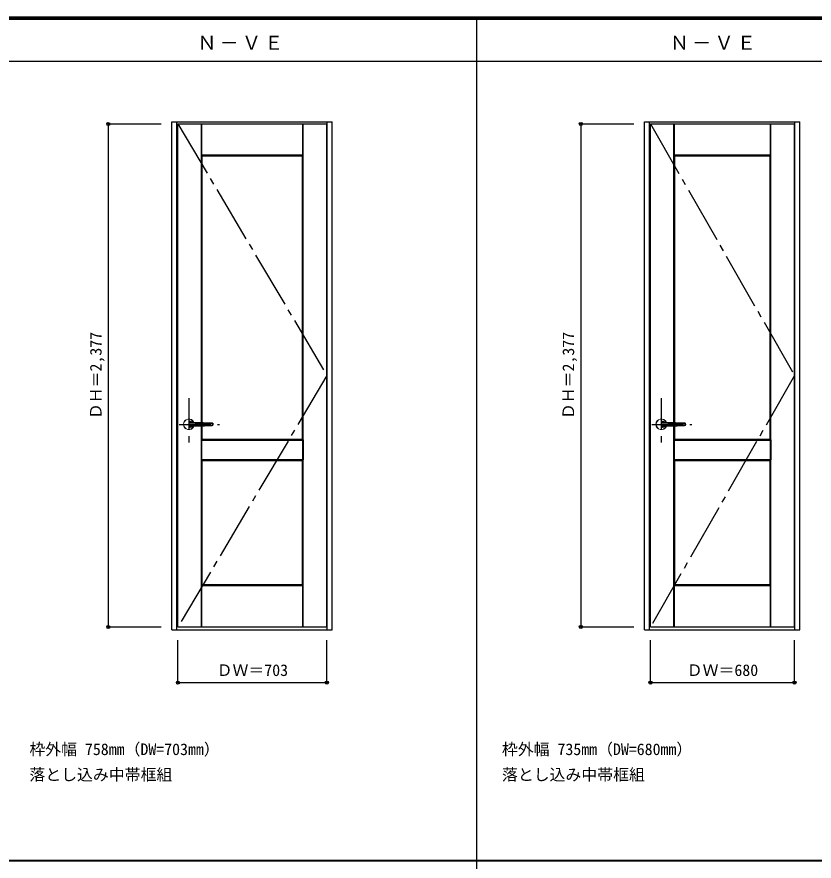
# Model space of a CAD drawing. Units: millimetres, scale not verified. Extents: x -6000 to 5700, y -4307 to 4175.
# Drawn here: x -966 to 2799, y 186 to 4175 of the extents above; entities that cross this region are included whole.
import ezdxf
from ezdxf.enums import TextEntityAlignment as Align

# ---------------------------------------------------------------- set-up
doc = ezdxf.new("R2010")
doc.units = ezdxf.units.MM
doc.header["$LTSCALE"] = 30
doc.header["$PDMODE"] = 32
doc.header["$PDSIZE"] = 15
doc.linetypes.add('CHAIN1', pattern=[8, 5, -1, 1, -1])
doc.linetypes.add('CHAIN2', pattern=[12, 9, -1, 1, -1])
for name, color, linetype in [('0-1_通り芯', 4, 'CHAIN1'), ('0-2_扉', 3, 'Continuous'), ('0-3_仕上げ', 7, 'Continuous'), ('0-4_枠', 3, 'Continuous'), ('0-7', 7, 'CHAIN2'), ('0-A_文字', 7, 'Continuous'), ('0-B_寸法', 7, 'Continuous'), ('F-1_枠', 6, 'Continuous')]:
    doc.layers.add(name, color=color, linetype=linetype)
doc.layers.add('0-5_レバー', color=7, linetype='Continuous', lineweight=18)
doc.styles.add('ＭＳ ゴシック', font='')
doc.styles.get('ＭＳ ゴシック').set_extended_font_data('MS Gothic')

msp = doc.modelspace()

# ---------------------------------------------------------------- linework, layer by layer
at = {"layer": '0-1_通り芯'}
for p, q in [((-154.2, 2373.75), (-154.2, 2163.75)), ((2077.4, 2373.75), (2077.4, 2163.75)), ((-199.2, 2249.75), (-9.2, 2249.75)), ((2032.4, 2249.75), (2222.4, 2249.75))]:
    msp.add_line(p, q, dxfattribs=at)
at = {"layer": '0-2_扉'}
for p, q in [((497.8, 1292.25), (497.8, 3669.25)), ((2026.4, 1292.25), (2026.4, 3669.25)), ((2026.4, 3669.25), (2706.4, 3669.25)), ((2706.4, 1292.25), (2706.4, 3669.25)), ((-205.2, 1292.25), (497.8, 1292.25)), ((2026.4, 1292.25), (2706.4, 1292.25))]:
    msp.add_line(p, q, dxfattribs=at)
msp.add_lwpolyline([(-205.2, 1292.25), (-205.2, 3669.25), (497.8, 3669.25)], dxfattribs=at)
at = {"layer": '0-3_仕上げ'}
for p, q in [((-94.2, 2257.98), (-94.2, 3669.25)), ((-93.2, 3522.25), (-93.2, 3669.25)), ((-92.2, 3523.25), (-92.2, 3669.25)), ((384.8, 3523.25), (384.8, 3669.25)), ((385.8, 3522.25), (385.8, 3669.25)), ((386.8, 1292.25), (386.8, 3669.25)), ((2137.4, 2257.98), (2137.4, 3669.25)), ((2138.4, 3522.25), (2138.4, 3669.25)), ((2139.4, 3523.25), (2139.4, 3669.25)), ((2593.4, 3523.25), (2593.4, 3669.25)), ((2594.4, 3522.25), (2594.4, 3669.25)), ((2595.4, 1292.25), (2595.4, 3669.25)), ((-92.2, 3523.25), (-93.2, 3522.25)), ((-93.2, 3522.25), (-90.2, 3519.25)), ((-92.2, 3523.25), (384.8, 3523.25)), ((-90.2, 2257.85), (-90.2, 3519.25)), ((382.8, 2179.25), (382.8, 3519.25)), ((384.8, 3523.25), (385.8, 3522.25)), ((2139.4, 3523.25), (2593.4, 3523.25)), ((2141.4, 3519.25), (2591.4, 3519.25)), ((2141.4, 2257.85), (2141.4, 3519.25)), ((2591.4, 3519.25), (2594.4, 3522.25)), ((2591.4, 2179.25), (2591.4, 3519.25)), ((2593.4, 3523.25), (2594.4, 3522.25)), ((-94.2, 1292.25), (-94.2, 2241.37)), ((-90.2, 2179.25), (-90.2, 2241.49)), ((2137.4, 1292.25), (2137.4, 2241.37)), ((2141.4, 2179.25), (2141.4, 2241.49)), ((-93.2, 2176.25), (-90.2, 2179.25)), ((-93.2, 2176.25), (-92.2, 2175.25)), ((-93.2, 2176.25), (-93.2, 2082.25)), ((-92.2, 2083.25), (-92.2, 2175.25)), ((-92.2, 2175.25), (384.8, 2175.25)), ((-90.2, 2179.25), (382.8, 2179.25)), ((382.8, 2179.25), (385.8, 2176.25)), ((385.8, 2176.25), (384.8, 2175.25)), ((385.8, 2176.25), (385.8, 2082.25)), ((2138.4, 2176.25), (2141.4, 2179.25)), ((2138.4, 2176.25), (2139.4, 2175.25)), ((2138.4, 2176.25), (2138.4, 2082.25)), ((2139.4, 2083.25), (2139.4, 2175.25)), ((2139.4, 2175.25), (2593.4, 2175.25)), ((2141.4, 2179.25), (2591.4, 2179.25)), ((2591.4, 2179.25), (2594.4, 2176.25)), ((2594.4, 2176.25), (2593.4, 2175.25)), ((2593.4, 2083.25), (2593.4, 2175.25)), ((2594.4, 2176.25), (2594.4, 2082.25)), ((-92.2, 2083.25), (-93.2, 2082.25)), ((-93.2, 2082.25), (-90.2, 2079.25)), ((-90.2, 2079.25), (382.8, 2079.25)), ((-90.2, 1492.25), (-90.2, 2079.25)), ((382.8, 2079.25), (385.8, 2082.25)), ((382.8, 1492.25), (382.8, 2079.25)), ((384.8, 2083.25), (385.8, 2082.25)), ((2139.4, 2083.25), (2138.4, 2082.25)), ((2138.4, 2082.25), (2141.4, 2079.25)), ((2139.4, 2083.25), (2593.4, 2083.25)), ((2141.4, 1492.25), (2141.4, 2079.25)), ((2141.4, 2079.25), (2591.4, 2079.25)), ((2591.4, 2079.25), (2594.4, 2082.25)), ((2591.4, 1492.25), (2591.4, 2079.25)), ((2593.4, 2083.25), (2594.4, 2082.25)), ((-93.2, 1489.25), (-90.2, 1492.25)), ((-93.2, 1292.25), (-93.2, 1489.25)), ((-93.2, 1489.25), (-92.2, 1488.25)), ((-92.2, 1292.25), (-92.2, 1488.25)), ((-92.2, 1488.25), (384.8, 1488.25)), ((-90.2, 1492.25), (382.8, 1492.25)), ((382.8, 1492.25), (385.8, 1489.25)), ((385.8, 1489.25), (384.8, 1488.25)), ((384.8, 1292.25), (384.8, 1488.25)), ((385.8, 1292.25), (385.8, 1489.25)), ((2138.4, 1489.25), (2141.4, 1492.25)), ((2139.4, 1292.25), (2139.4, 1488.25)), ((2139.4, 1488.25), (2593.4, 1488.25)), ((2141.4, 1492.25), (2591.4, 1492.25)), ((2591.4, 1492.25), (2594.4, 1489.25)), ((2594.4, 1489.25), (2593.4, 1488.25)), ((2593.4, 1292.25), (2593.4, 1488.25)), ((2594.4, 1292.25), (2594.4, 1489.25))]:
    msp.add_line(p, q, dxfattribs=at)
for points in [[(-90.2, 3519.25), (382.8, 3519.25), (385.8, 3522.25)], [(2139.4, 3523.25), (2138.4, 3522.25), (2141.4, 3519.25)], [(-92.2, 2083.25), (384.8, 2083.25), (384.8, 2175.25)], [(2138.4, 1292.25), (2138.4, 1489.25), (2139.4, 1488.25)]]:
    msp.add_lwpolyline(points, dxfattribs=at)
at = {"layer": '0-4_枠'}
for p, q in [((-234.2, 1279.25), (-234.2, 3679.25)), ((-234.2, 3679.25), (523.8, 3679.25)), ((-210.2, 1279.25), (-210.2, 3679.25)), ((499.8, 1279.25), (499.8, 3679.25)), ((523.8, 1279.25), (523.8, 3679.25)), ((1997.4, 1279.25), (1997.4, 3679.25)), ((1997.4, 3679.25), (2732.4, 3679.25)), ((2021.4, 1279.25), (2021.4, 3679.25)), ((2708.4, 1279.25), (2708.4, 3679.25)), ((2732.4, 1279.25), (2732.4, 3679.25)), ((-234.2, 1279.25), (523.8, 1279.25)), ((1997.4, 1279.25), (2732.4, 1279.25))]:
    msp.add_line(p, q, dxfattribs=at)
at = {"layer": '0-5_レバー'}
for p, q in [((-154.2, 2254.75), (-148.01, 2254.73)), ((-134.63, 2244.91), (-154.2, 2244.75)), ((-151.49, 2262.66), (-151.7, 2261.97)), ((-151.7, 2261.97), (-151.7, 2261.93)), ((-151.7, 2237.57), (-151.7, 2237.53)), ((-151.7, 2237.53), (-151.39, 2236.7)), ((-151.69, 2261.83), (-151.67, 2261.95)), ((-151.56, 2261.44), (-151.69, 2261.83)), ((-151.68, 2237.73), (-151.52, 2238.12)), ((-151.68, 2237.59), (-151.68, 2237.73)), ((-151.21, 2261), (-151.56, 2261.44)), ((-151.52, 2238.12), (-151.16, 2238.55)), ((-150.92, 2263.26), (-151.49, 2262.66)), ((-151.39, 2236.7), (-150.19, 2235.84)), ((-150.63, 2260.52), (-151.21, 2261)), ((-151.16, 2238.55), (-150.55, 2239.02)), ((-149.98, 2263.75), (-150.92, 2263.26)), ((-149.84, 2260.06), (-150.63, 2260.52)), ((-150.55, 2239.02), (-149.72, 2239.49)), ((-150.19, 2235.84), (-149.3, 2235.57)), ((-148.74, 2264.02), (-149.98, 2263.75)), ((-148.86, 2259.64), (-149.84, 2260.06)), ((-149.72, 2239.49), (-148.68, 2239.89)), ((-149.3, 2235.57), (-148.19, 2235.45)), ((-147.73, 2259.31), (-148.86, 2259.64)), ((-148.47, 2264.04), (-148.74, 2264.02)), ((-148.68, 2239.89), (-147.46, 2240.22)), ((-148.19, 2264.05), (-148.47, 2264.04)), ((-148.01, 2254.73), (-135.63, 2254.61)), ((-146.47, 2259.06), (-147.73, 2259.31)), ((-147.46, 2240.22), (-146.11, 2240.43)), ((-146, 2259.02), (-146.47, 2259.06)), ((-146.11, 2240.43), (-145.76, 2240.46)), ((-135.63, 2254.61), (-123.26, 2254.38)), ((-135.28, 2240.76), (-134.17, 2240.67)), ((-135.28, 2240.76), (-135.28, 2240.76)), ((-115.06, 2245.28), (-134.63, 2244.91)), ((-134.17, 2240.66), (-127.41, 2240.71)), ((-130.32, 2258.7), (-134.15, 2258.74)), ((-125.53, 2258.64), (-130.32, 2258.7)), ((-127.41, 2240.71), (-119.7, 2240.8)), ((-121.41, 2258.58), (-125.53, 2258.64)), ((-123.26, 2254.38), (-83.98, 2253.61)), ((-117.96, 2258.53), (-121.41, 2258.58)), ((-119.7, 2240.8), (-112.7, 2240.92)), ((-115.19, 2258.48), (-117.96, 2258.53)), ((-112.72, 2258.43), (-115.19, 2258.48)), ((-75.93, 2246.04), (-115.06, 2245.28)), ((-110.2, 2258.37), (-112.72, 2258.43)), ((-112.7, 2240.92), (-106.41, 2241.05)), ((-102.55, 2258.19), (-110.2, 2258.37)), ((-106.41, 2241.05), (-100.82, 2241.19)), ((-94.79, 2257.98), (-102.55, 2258.19)), ((-100.82, 2241.19), (-95.95, 2241.32)), ((-95.95, 2241.32), (-91.66, 2241.45)), ((-86.86, 2257.75), (-94.79, 2257.98)), ((-91.66, 2241.45), (-86.03, 2241.62)), ((-83.61, 2257.65), (-86.86, 2257.75)), ((-86.03, 2241.62), (-79.45, 2241.85)), ((-83.98, 2253.61), (-44.7, 2252.85)), ((-80.24, 2257.54), (-83.61, 2257.65)), ((-77.07, 2257.43), (-80.24, 2257.54)), ((-79.45, 2241.85), (-71.93, 2242.12)), ((-74.39, 2257.34), (-77.07, 2257.43)), ((-50.95, 2246.53), (-75.93, 2246.04)), ((-72.2, 2257.27), (-74.39, 2257.34)), ((-69.87, 2257.19), (-72.2, 2257.27)), ((-71.93, 2242.12), (-65.67, 2242.36)), ((-66.57, 2257.07), (-69.87, 2257.19)), ((-62.6, 2256.93), (-66.57, 2257.07)), ((-65.67, 2242.36), (-58.88, 2242.63)), ((-58.69, 2256.79), (-62.6, 2256.93)), ((-58.88, 2242.63), (-51.56, 2242.93)), ((-52.66, 2256.57), (-58.69, 2256.79)), ((-49.26, 2256.45), (-52.66, 2256.57)), ((-51.56, 2242.93), (-47.7, 2243.09)), ((-44.7, 2246.65), (-50.95, 2246.53)), ((-47.21, 2256.37), (-49.26, 2256.45)), ((-47.7, 2243.09), (-46.91, 2243.13)), ((-46.01, 2256.32), (-47.21, 2256.37)), ((-46.91, 2243.13), (-46.11, 2243.16)), ((-46.11, 2243.16), (-45.31, 2243.2)), ((-45.33, 2256.29), (-46.01, 2256.32)), ((-44.94, 2256.28), (-45.33, 2256.29)), ((-45.31, 2243.2), (-44.51, 2243.23)), ((-44.72, 2256.27), (-44.94, 2256.28)), ((-44.6, 2256.26), (-44.72, 2256.27)), ((-44.45, 2256.26), (-44.6, 2256.26)), ((-44.51, 2243.23), (-44.15, 2243.31)), ((-44.44, 2256.26), (-44.45, 2256.26)), ((-44.44, 2256.26), (-44.44, 2256.26)), ((-44.43, 2256.26), (-44.44, 2256.26)), ((-44.42, 2256.26), (-44.43, 2256.26)), ((-43.44, 2256.14), (-44.42, 2256.26)), ((2077.4, 2254.75), (2083.59, 2254.73)), ((2096.97, 2244.91), (2077.4, 2244.75)), ((2080.11, 2262.66), (2079.9, 2261.97)), ((2079.9, 2261.97), (2079.9, 2261.93)), ((2079.91, 2237.57), (2079.9, 2237.53)), ((2079.9, 2237.53), (2080.21, 2236.7)), ((2079.91, 2261.83), (2079.93, 2261.95)), ((2080.04, 2261.44), (2079.91, 2261.83)), ((2079.92, 2237.73), (2080.08, 2238.12)), ((2079.92, 2237.59), (2079.92, 2237.73)), ((2080.39, 2261), (2080.04, 2261.44)), ((2080.08, 2238.12), (2080.44, 2238.55)), ((2080.68, 2263.26), (2080.11, 2262.66)), ((2080.21, 2236.7), (2081.41, 2235.84)), ((2080.97, 2260.52), (2080.39, 2261)), ((2080.44, 2238.55), (2081.05, 2239.02)), ((2081.62, 2263.75), (2080.68, 2263.26)), ((2081.76, 2260.06), (2080.97, 2260.52)), ((2081.05, 2239.02), (2081.88, 2239.49)), ((2081.41, 2235.84), (2082.3, 2235.57)), ((2082.86, 2264.02), (2081.62, 2263.75)), ((2082.74, 2259.64), (2081.76, 2260.06)), ((2081.88, 2239.49), (2082.92, 2239.89)), ((2082.3, 2235.57), (2083.41, 2235.45)), ((2083.87, 2259.31), (2082.74, 2259.64)), ((2083.13, 2264.04), (2082.86, 2264.02)), ((2082.92, 2239.89), (2084.14, 2240.22)), ((2083.41, 2264.05), (2083.13, 2264.04)), ((2083.59, 2254.73), (2095.97, 2254.61)), ((2085.13, 2259.06), (2083.87, 2259.31)), ((2084.14, 2240.22), (2085.49, 2240.43)), ((2085.6, 2259.02), (2085.13, 2259.06)), ((2085.49, 2240.43), (2085.84, 2240.46)), ((2095.97, 2254.61), (2108.34, 2254.38)), ((2096.32, 2240.76), (2097.43, 2240.67)), ((2096.32, 2240.76), (2096.32, 2240.76)), ((2116.54, 2245.28), (2096.97, 2244.91)), ((2097.43, 2240.66), (2104.19, 2240.71)), ((2101.28, 2258.7), (2097.45, 2258.74)), ((2106.07, 2258.64), (2101.28, 2258.7)), ((2104.19, 2240.71), (2111.9, 2240.8)), ((2110.19, 2258.58), (2106.07, 2258.64)), ((2108.34, 2254.38), (2147.62, 2253.61)), ((2113.64, 2258.53), (2110.19, 2258.58)), ((2111.9, 2240.8), (2118.9, 2240.92)), ((2116.41, 2258.48), (2113.64, 2258.53)), ((2118.88, 2258.43), (2116.41, 2258.48)), ((2155.67, 2246.04), (2116.54, 2245.28)), ((2121.4, 2258.37), (2118.88, 2258.43)), ((2118.9, 2240.92), (2125.19, 2241.05)), ((2129.05, 2258.19), (2121.4, 2258.37)), ((2125.19, 2241.05), (2130.78, 2241.19)), ((2136.81, 2257.98), (2129.05, 2258.19)), ((2130.78, 2241.19), (2135.65, 2241.32)), ((2135.65, 2241.32), (2139.94, 2241.45)), ((2144.74, 2257.75), (2136.81, 2257.98)), ((2139.94, 2241.45), (2145.57, 2241.62)), ((2147.99, 2257.65), (2144.74, 2257.75)), ((2145.57, 2241.62), (2152.15, 2241.85)), ((2147.62, 2253.61), (2186.9, 2252.85)), ((2151.36, 2257.54), (2147.99, 2257.65)), ((2154.53, 2257.43), (2151.36, 2257.54)), ((2152.15, 2241.85), (2159.67, 2242.12)), ((2157.21, 2257.34), (2154.53, 2257.43)), ((2180.65, 2246.53), (2155.67, 2246.04)), ((2159.4, 2257.27), (2157.21, 2257.34)), ((2161.73, 2257.19), (2159.4, 2257.27)), ((2159.67, 2242.12), (2165.93, 2242.36)), ((2165.04, 2257.07), (2161.73, 2257.19)), ((2169, 2256.93), (2165.04, 2257.07)), ((2165.93, 2242.36), (2172.72, 2242.63)), ((2172.91, 2256.79), (2169, 2256.93)), ((2172.72, 2242.63), (2180.04, 2242.93)), ((2178.94, 2256.57), (2172.91, 2256.79)), ((2182.34, 2256.45), (2178.94, 2256.57)), ((2180.04, 2242.93), (2183.9, 2243.09)), ((2186.9, 2246.65), (2180.65, 2246.53)), ((2184.39, 2256.37), (2182.34, 2256.45)), ((2183.9, 2243.09), (2184.69, 2243.13)), ((2185.59, 2256.32), (2184.39, 2256.37)), ((2184.69, 2243.13), (2185.49, 2243.16)), ((2185.49, 2243.16), (2186.29, 2243.2)), ((2186.27, 2256.29), (2185.59, 2256.32)), ((2186.66, 2256.28), (2186.27, 2256.29)), ((2186.29, 2243.2), (2187.09, 2243.23)), ((2186.88, 2256.27), (2186.66, 2256.28)), ((2187, 2256.26), (2186.88, 2256.27)), ((2187.15, 2256.26), (2187, 2256.26)), ((2187.09, 2243.23), (2187.45, 2243.31)), ((2187.16, 2256.26), (2187.15, 2256.26)), ((2187.16, 2256.26), (2187.16, 2256.26)), ((2187.17, 2256.26), (2187.16, 2256.26)), ((2187.18, 2256.26), (2187.17, 2256.26)), ((2188.16, 2256.14), (2187.18, 2256.26))]:
    msp.add_line(p, q, dxfattribs=at)
for centre, radius, start, end in [((-154.2, 2249.75), 25.5, 20.65289, 180), ((-154.2, 2249.75), 24.5, 21.45788, 180), ((-154.24, 2249.78), 24.13, 21.74691, 180.06246), ((2077.4, 2249.75), 25.5, 20.65289, 180), ((2077.4, 2249.75), 24.5, 21.45788, 180), ((2077.36, 2249.78), 24.13, 21.74691, 180.06246), ((-154.2, 2249.75), 25.5, 180, 339.38299), ((-154.2, 2249.75), 24.5, 180, 338.14759), ((-154.2, 2249.75), 24.16, 180.00292, 337.94526), ((-147.47, 2249.99), 14.08, 37.43737, 92.89357), ((-147.29, 2249.12), 13.7, 266.26788, 322.96576), ((-139.51, 2293.58), 35.2, 259.51273, 276.96545), ((-139.65, 2205.37), 35.66, 82.96562, 100.12928), ((-145.91, 2239.98), 0.496, 81.66889, 90.94808), ((-145.9, 2259.36), 0.39, 267.80806, 279.08175), ((-134.15, 2252.33), 6.4, 89.95212, 99.74092), ((-44.7, 2249.75), 3.1, 270.02061, 89.97939), ((-44.63, 2249.76), 6.5, 272.06877, 78.4031), ((-44.45, 2251.32), 4.94, 76.59295, 86.35351), ((2077.4, 2249.75), 25.5, 180, 339.38299), ((2077.4, 2249.75), 24.5, 180, 338.14759), ((2077.4, 2249.75), 24.16, 180.00292, 337.94526), ((2084.13, 2249.99), 14.08, 37.43737, 92.89357), ((2084.31, 2249.12), 13.7, 266.26788, 322.96576), ((2092.09, 2293.58), 35.2, 259.51273, 276.96545), ((2091.95, 2205.37), 35.66, 82.96562, 100.12928), ((2085.69, 2239.98), 0.496, 81.66889, 90.94808), ((2085.7, 2259.36), 0.39, 267.80806, 279.08175), ((2097.45, 2252.33), 6.4, 89.95212, 99.74092), ((2186.9, 2249.75), 3.1, 270.02061, 89.97939), ((2186.97, 2249.76), 6.5, 272.06877, 78.4031), ((2187.15, 2251.32), 4.94, 76.59295, 86.35351)]:
    msp.add_arc(centre, radius, start, end, dxfattribs=at)
at = {"layer": '0-7'}
for points in [[(-205.2, 3669.25), (497.8, 2480.75), (-205.2, 1292.25)], [(2026.4, 3669.25), (2706.4, 2480.75), (2026.4, 1292.25)]]:
    msp.add_lwpolyline(points, dxfattribs=at)
at = {"layer": '0-B_寸法', "color": 4}
for p, q in [((-534.2, 3669.25), (-284.2, 3669.25)), ((-534.2, 3669.25), (-534.2, 1292.25)), ((1697.4, 3669.25), (1947.4, 3669.25)), ((1697.4, 3669.25), (1697.4, 1292.25)), ((-534.2, 1292.25), (-284.2, 1292.25)), ((1697.4, 1292.25), (1947.4, 1292.25)), ((-205.2, 1029.25), (-205.2, 1229.25)), ((497.8, 1029.25), (497.8, 1229.25)), ((2026.4, 1029.25), (2026.4, 1229.25)), ((2706.4, 1029.25), (2706.4, 1229.25)), ((-205.2, 1029.25), (497.8, 1029.25)), ((2026.4, 1029.25), (2706.4, 1029.25))]:
    msp.add_line(p, q, dxfattribs=at)
at = {"layer": '0-B_寸法'}
for p in [(-534.2, 3669.25), (1697.4, 3669.25), (-534.2, 1292.25), (1697.4, 1292.25), (-205.2, 1029.25), (497.8, 1029.25), (2026.4, 1029.25), (2706.4, 1029.25)]:
    msp.add_point(p, dxfattribs=at)
at = {"layer": 'F-1_枠'}
for p, q in [((-6000, 4175), (5700, 4175)), ((-6000, 4170), (5700, 4170)), ((-6000, 4165), (5700, 4165)), ((1204.8, 4175), (1204.8, -3790)), ((-6000, 3965), (5700, 3965)), ((-6000, 190.5), (5700, 190.5)), ((-6000, 187.5), (5700, 187.5))]:
    msp.add_line(p, q, dxfattribs=at)

# ---------------------------------------------------------------- texts
at = {"layer": '0-A_文字', "style": 'ＭＳ ゴシック'}
for s, p in [('枠外幅 758mm（DW=703mm）', (-906.8, 670.5)), ('枠外幅 735mm（DW=680mm）', (1324.8, 670.5)), ('落とし込み中帯框組', (-906.8, 550.5)), ('落とし込み中帯框組', (1324.8, 550.5))]:
    msp.add_text(s, height=54.99, dxfattribs=at).set_placement(p, align=Align.BOTTOM_LEFT)
at = {"layer": '0-A_文字', "char_height": 65.98, "attachment_point": 7, "style": 'ＭＳ ゴシック'}
for insert in [(-113.5, 4020), (2118.1, 4020)]:
    msp.add_mtext('\\T1.17;Ｎ－ＶＥ', dxfattribs=dict(at, insert=insert))
at = {"layer": '0-B_寸法', "style": 'ＭＳ ゴシック'}
for p in [(-549.2, 2274.5), (1682.4, 2274.5)]:
    msp.add_text('ＤＨ＝2,377', height=54.99, rotation=90, dxfattribs=at).set_placement(p, align=Align.BOTTOM_LEFT)
for s, p in [('ＤＷ＝703', (-22.45, 1044.25)), ('ＤＷ＝680', (2197.65, 1044.25))]:
    msp.add_text(s, height=54.99, dxfattribs=at).set_placement(p, align=Align.BOTTOM_LEFT)

doc.saveas('drawing.dxf')
